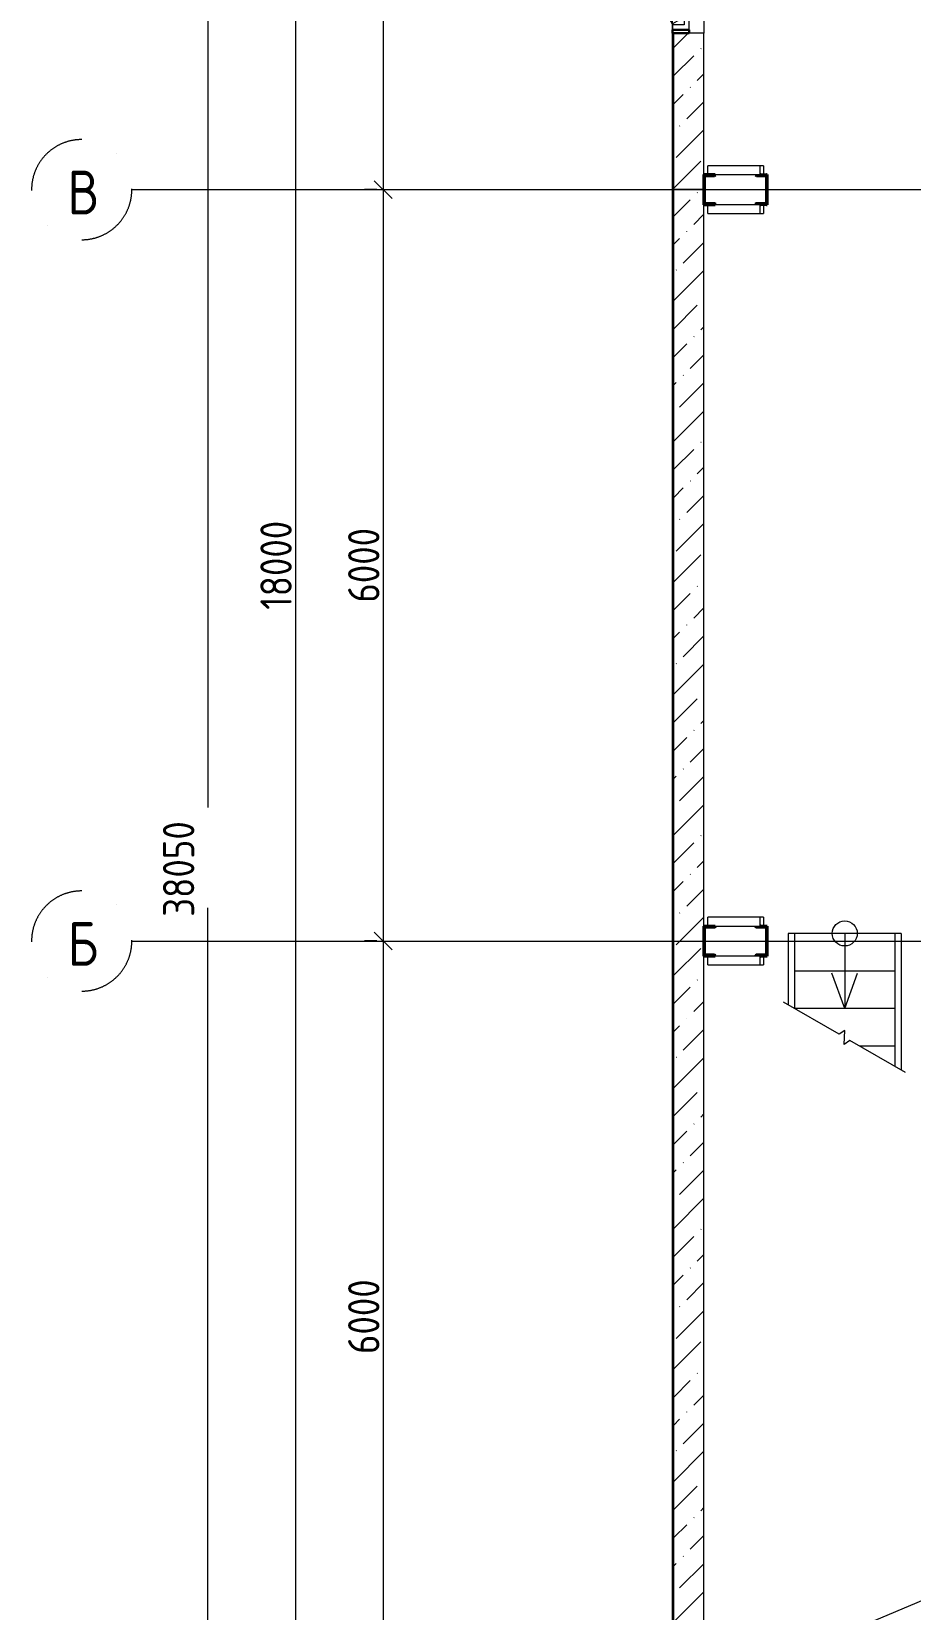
# Model space of a CAD drawing. Header units: millimetres. Extents: x 3292171 to 3365605, y -644412 to -600630.
# Drawn here: x 3292171 to 3299183, y -626011 to -613411 of the extents above; entities that cross this region are included whole.
import ezdxf

# ---------------------------------------------------------------- set-up
doc = ezdxf.new("R2010")
doc.units = ezdxf.units.MM
doc.header["$LTSCALE"] = 0.5
doc.linetypes.add('ADSK_Линия сетки', pattern=[25, 20, -2.5, 0, -2.5])
doc.linetypes.add('штрихпунктирная', pattern=[25.4, 12.7, -6.35, 0, -6.35])
doc.layers.add('A-DOOR', color=7, linetype='Continuous', lineweight=18, true_color=0x7f7f7f)
for name, color, linetype, lineweight in [('Двери', 7, 'Continuous', 18), ('Каркас несущий', 7, 'Continuous', 18), ('Несущие колонны', 7, 'Continuous', 18), ('ОСИ', 115, 'штрихпунктирная', 20), ('Панель', 7, 'Continuous', 18), ('Элементы узлов', 7, 'Continuous', 18)]:
    doc.layers.add(name, color=color, linetype=linetype, lineweight=lineweight)
doc.styles.add('GOST Common_1', font='GOST_Common.ttf', dxfattribs={"width": 0.9, "height": 250})
doc.dimstyles.new('ADSK_Основной_2_5_мм', dxfattribs={"dimscale": 304.8, "dimtxt": 251.428749, "dimasz": 0.463911, "dimexe": 0.492126, "dimexo": 0.492126, "dimgap": 0.098425, "dimtad": 1, "dimdec": 3, "dimrnd": 0.001, "dimdsep": 46, "dimtxsty": 'GOST Common_1', "dimblk1": 'OBLIQUE', "dimblk2": 'OBLIQUE', "dimsah": 1, "dimcen": 0.09, "dimdle": 0.492126, "dimazin": 2, "dimtfac": 1, "dimtdec": 4, "dimtix": 1, "dimtmove": 0, "dimatfit": 3, "dimfxl": 1, "dimtvp": 1, "dimtolj": 1, "dimtzin": 0, "dimlwd": 20, "dimlwe": 20, "dimarcsym": 2})
doc.dimstyles.new('ADSK_Основной_2_5_мм_1', dxfattribs={"dimscale": 304.8, "dimtxt": 251.428749, "dimasz": 0.463911, "dimexe": 0.492126, "dimexo": 0.492126, "dimgap": 0.098425, "dimtad": 1, "dimdec": 3, "dimrnd": 0.001, "dimdsep": 46, "dimtxsty": 'GOST Common_1', "dimblk1": 'OBLIQUE', "dimblk2": 'OBLIQUE', "dimsah": 1, "dimcen": 0.09, "dimdle": 0.492126, "dimazin": 2, "dimtfac": 1, "dimtdec": 4, "dimtix": 1, "dimtmove": 1, "dimatfit": 3, "dimfxl": 1, "dimtvp": 1, "dimtolj": 1, "dimtzin": 0, "dimlwd": 20, "dimlwe": 20, "dimarcsym": 2})
pattern_1 = [(45, (3327284.68, -617673.39), (-106.066, 106.066), [])]
pattern_2 = [(45, (3327284.68, -617673.39), (84.19025, 308.69666), [396.875, -79.375, 3.353, -76.022])]

# ---------------------------------------------------------------- blocks, each defined once
blk = doc.blocks.new('ADSK_КолоннаНесущая_Швеллер_ПолкаПараллельная_ГОСТ 8240-97 - 24П-V58-004_АР_РД_План_0_000')
at = {"layer": 'Несущие колонны', "lineweight": 9}
h = blk.add_hatch(dxfattribs=at)
h.set_pattern_fill('FP_73', color=256, style=0, pattern_type=2)
h.set_pattern_definition([(45, (29722.8, 3000), (-106.066, 106.066), [])])
h.paths.add_polyline_path([(-27, -120), (63, -120), (63, -116), (61, -112), (57, -110), (-11, -110), (-19, -107), (-22, -100), (-22, 99), (-19, 107), (-11, 110), (57, 110), (61, 112), (63, 116), (63, 120), (-27, 120), (-27, -20)], flags=0)
at = {"layer": 'Несущие колонны', "lineweight": 40}
for p, q in [((63, 120), (-27, 120)), ((-27, 120), (-27, -120)), ((-22, -100), (-22, 99)), ((-11, 110), (57, 110)), ((63, 116), (63, 120)), ((-27, -120), (63, -120)), ((57, -110), (-11, -110)), ((63, -120), (63, -116))]:
    blk.add_line(p, q, dxfattribs=at)
for centre, radius, start, end in [((-11, 99), 10.5, 90, 180), ((57, 116), 6, 270, 360), ((-11, -100), 10.5, 180, 270), ((57, -116), 6, 360, 90)]:
    blk.add_arc(centre, radius, start, end, dxfattribs=at)
blk = doc.blocks.new('ADSK_КолоннаНесущая_Швеллер_ПолкаПараллельная_ГОСТ 8240-97 - 24П-V59-004_АР_РД_План_0_000')
at = {"layer": 'Несущие колонны', "lineweight": 9}
h = blk.add_hatch(dxfattribs=at)
h.set_pattern_fill('FP_74', color=256, style=0, pattern_type=2)
h.set_pattern_definition([(225, (-29272.2, -3000), (106.066, -106.066), [])])
h.paths.add_polyline_path([(24, 120), (-27, 120), (-27, -120), (63, -120), (63, -116), (61, -112), (57, -110), (-11, -110), (-19, -107), (-22, -100), (-21, 102), (-19, 107), (-11, 110), (57, 110), (61, 112), (63, 116), (63, 120), (25, 120)], flags=0)
at = {"layer": 'Несущие колонны', "lineweight": 40}
for p, q in [((-27, -120), (-27, 120)), ((-27, 120), (-21, 120)), ((-22, 99), (-22, -100)), ((57, 110), (-11, 110)), ((63, 120), (63, 116)), ((-21, -120), (-27, -120)), ((-11, -110), (57, -110)), ((63, -116), (63, -120))]:
    blk.add_line(p, q, dxfattribs=at)
for centre, radius, start, end in [((-11, 99), 10.5, 90, 180), ((57, 116), 6, 270, 0), ((-11, -100), 10.5, 180, 270), ((57, -116), 6, 0, 90)]:
    blk.add_arc(centre, radius, start, end, dxfattribs=at)
blk = doc.blocks.new('ADSK_ЭлементКолонны_Уголок_ГОСТ 8509-93 - L 70x5-641669-004_АР_РД_План_0_000')
at = {"layer": 'Каркас несущий'}
for p, q in [((-17875, -8525), (-17810, -8525)), ((-17810, -8554), (-17810, -8525)), ((-17880, -8994), (-17878, -8994)), ((-17875, -8992), (-17875, -8969))]:
    blk.add_line(p, q, dxfattribs=at)
blk.add_ellipse((-17878, -8992), major_axis=(2.7, 0), ratio=0.766044, start_param=4.712389, end_param=6.283185, dxfattribs=at)
blk = doc.blocks.new('ADSK_ЭлементКолонны_Уголок_ГОСТ 8509-93 - L 70x5-642841-004_АР_РД_План_0_000')
at = {"layer": 'Каркас несущий'}
for p, q in [((-17878, -8502), (-17880, -8502)), ((-17880, -8502), (-17880, -8554)), ((-17880, -8554), (-17810, -8554)), ((-17880, -8554), (-17880, -8910)), ((-17875, -8545), (-17875, -8504)), ((-17813, -8551), (-17867, -8551)), ((-17810, -8554), (-17810, -8553)), ((-17810, -8969), (-17810, -8554)), ((-17810, -8969), (-17880, -8969))]:
    blk.add_line(p, q, dxfattribs=at)
for centre, major_axis, start_param, end_param in [((-17878, -8504), (2.7, 0), 0, 1.570796), ((-17867, -8545), (8, 0), 3.141593, 4.712389), ((-17813, -8553), (2.7, 0), 0, 1.570796)]:
    blk.add_ellipse(centre, major_axis=major_axis, ratio=0.75471, start_param=start_param, end_param=end_param, dxfattribs=at)
blk = doc.blocks.new('ADSK_ЭлементКолонны_Уголок_ГОСТ 8509-93 - L 70x5-642911-004_АР_РД_План_0_000')
at = {"layer": 'Каркас несущий'}
for p, q in [((-18190, -8525), (-18125, -8525)), ((-18190, -8525), (-18190, -8554)), ((-18125, -8969), (-18125, -8992)), ((-18122, -8994), (-18120, -8994))]:
    blk.add_line(p, q, dxfattribs=at)
blk.add_ellipse((-18122, -8992), major_axis=(2.7, 0), ratio=0.766044, start_param=3.141593, end_param=4.712389, dxfattribs=at)
blk = doc.blocks.new('ADSK_ЭлементКолонны_Уголок_ГОСТ 8509-93 - L 70x5-642913-004_АР_РД_План_0_000')
at = {"layer": 'Каркас несущий'}
for p, q in [((-18190, -8553), (-18190, -8554)), ((-18190, -8554), (-18120, -8554)), ((-18190, -8554), (-18190, -8969)), ((-18133, -8551), (-18187, -8551)), ((-18125, -8504), (-18125, -8545)), ((-18120, -8502), (-18122, -8502)), ((-18120, -8554), (-18120, -8502)), ((-18120, -8910), (-18120, -8554)), ((-18120, -8969), (-18190, -8969))]:
    blk.add_line(p, q, dxfattribs=at)
for centre, major_axis, start_param, end_param in [((-18187, -8553), (2.7, 0), 1.570796, 3.141593), ((-18133, -8545), (8, 0), 4.712389, 6.283185), ((-18122, -8504), (2.7, 0), 1.570796, 3.141593)]:
    blk.add_ellipse(centre, major_axis=major_axis, ratio=0.75471, start_param=start_param, end_param=end_param, dxfattribs=at)
blk = doc.blocks.new('ADSK_КолоннаНесущая_Швеллер_ПолкаПараллельная_ГОСТ 8240-97 - 24П-V60-004_АР_РД_План_0_000')
at = {"layer": 'Несущие колонны', "lineweight": 9}
h = blk.add_hatch(dxfattribs=at)
h.set_pattern_fill('FP_75', color=256, style=0, pattern_type=2)
h.set_pattern_definition([(45, (29722.8, -3000), (-106.066, 106.066), [])])
h.paths.add_polyline_path([(63, -120), (63, -116), (61, -112), (57, -110), (-11, -110), (-19, -107), (-22, -99), (-22, 100), (-19, 107), (-11, 110), (57, 110), (61, 112), (63, 116), (63, 120), (-27, 120), (-27, -120)], flags=0)
at = {"layer": 'Несущие колонны', "lineweight": 40}
for p, q in [((63, 120), (-27, 120)), ((-27, 120), (-27, -120)), ((-22, -99), (-22, 100)), ((-11, 110), (57, 110)), ((63, 116), (63, 120)), ((-27, -120), (63, -120)), ((57, -110), (-11, -110)), ((63, -120), (63, -116))]:
    blk.add_line(p, q, dxfattribs=at)
for centre, radius, start, end in [((-11, 100), 10.5, 90, 180), ((57, 116), 6, 270, 360), ((-11, -99), 10.5, 180, 270), ((57, -116), 6, 360, 90)]:
    blk.add_arc(centre, radius, start, end, dxfattribs=at)
blk = doc.blocks.new('ADSK_КолоннаНесущая_Швеллер_ПолкаПараллельная_ГОСТ 8240-97 - 24П-V61-004_АР_РД_План_0_000')
at = {"layer": 'Несущие колонны', "lineweight": 9}
h = blk.add_hatch(dxfattribs=at)
h.set_pattern_fill('FP_76', color=256, style=0, pattern_type=2)
h.set_pattern_definition([(225, (-29272.2, 3000), (106.066, -106.066), [])])
h.paths.add_polyline_path([(24, 120), (-27, 120), (-27, -120), (63, -120), (63, -116), (61, -112), (57, -110), (-11, -110), (-19, -107), (-22, -100), (-21, 102), (-19, 107), (-11, 110), (57, 110), (61, 112), (63, 116), (63, 120), (25, 120)], flags=0)
at = {"layer": 'Несущие колонны', "lineweight": 40}
for p, q in [((-27, -120), (-27, 120)), ((-27, 120), (-21, 120)), ((-22, 99), (-22, -100)), ((57, 110), (-11, 110)), ((63, 120), (63, 116)), ((-21, -120), (-27, -120)), ((-11, -110), (57, -110)), ((63, -116), (63, -120))]:
    blk.add_line(p, q, dxfattribs=at)
for centre, radius, start, end in [((-11, 99), 10.5, 90, 180), ((57, 116), 6, 270, 0), ((-11, -100), 10.5, 180, 270), ((57, -116), 6, 0, 90)]:
    blk.add_arc(centre, radius, start, end, dxfattribs=at)
blk = doc.blocks.new('Ворота противопожарные распашные ВПР-ОГНЕДЕКОР-60К с калиткой - ВПР-ОГНЕДЕКОР-60К_ ПТ_ проем 3500х3500_ калитка-1726553-004_АР_РД_План_0_000')
at = {"layer": 'Двери', "lineweight": 30}
for p, q in [((-1725, 125), (-1750, 125)), ((-1750, 125), (-1750, -7)), ((-1725, -7), (-1725, 125)), ((1750, 125), (1725, 125)), ((1725, 125), (1725, -7)), ((1750, -7), (1750, 125)), ((-1750, -7), (-1725, -7)), ((1725, -7), (1750, -7))]:
    blk.add_line(p, q, dxfattribs=at)
at = {"layer": 'Панель', "lineweight": 18}
for p, q in [((-1675, 125), (-229, 960)), ((-186, 886), (-1633, 51)), ((-229, 960), (-220, 965)), ((-220, 965), (-159, 1000)), ((-157, 926), (-188, 909)), ((-188, 909), (-178, 891)), ((-178, 891), (-186, 886)), ((-149, 983), (-180, 965)), ((-180, 965), (-157, 926)), ((-159, 1000), (-149, 983)), ((117, 926), (127, 944)), ((178, 891), (117, 926)), ((127, 944), (157, 926)), ((180, 965), (157, 926)), ((178, 891), (186, 886)), ((180, 965), (210, 948)), ((186, 886), (1632, 51)), ((210, 948), (220, 965)), ((229, 960), (220, 965)), ((1675, 125), (229, 960)), ((-1750, 125), (-1775, 125)), ((-1750, -7), (-1750, 125)), ((-1729, 94), (-1730, 97)), ((-1685, 125), (-1725, 125)), ((-1725, 125), (-1725, -7)), ((-1685, 33), (-1685, 125)), ((-1645, 33), (-1685, 33)), ((-1633, 51), (-1675, 125)), ((-1645, -7), (-1645, 33)), ((1632, 51), (1675, 125)), ((1645, 33), (1685, 33)), ((1645, -7), (1645, 33)), ((1685, 125), (1725, 125)), ((1685, 33), (1685, 125)), ((1725, 125), (1725, -7)), ((1729, 94), (1730, 97)), ((1750, 125), (1775, 125)), ((1750, -7), (1750, 125)), ((-1725, -7), (-1645, -7)), ((1725, -7), (1645, -7))]:
    blk.add_line(p, q, dxfattribs=at)
blk = doc.blocks.new('ADSK_Стрелка - По умолчанию-1686959-004_АР_РД_План_0_000')
at = {"layer": 'Элементы узлов', "lineweight": 18}
blk.add_line((0, 0), (600, 0), dxfattribs=at)
blk = doc.blocks.new('Линия разрыва - По умолчанию-1688974-004_АР_РД_План_0_000')
at = {"layer": 'Элементы узлов', "lineweight": 18}
for p, q in [((-50, 0), (-561, 0)), ((-25, 50), (-50, 0)), ((25, -50), (-25, 50)), ((50, 0), (25, -50)), ((561, 0), (50, 0))]:
    blk.add_line(p, q, dxfattribs=at)
blk = doc.blocks.new('Ось сетки - Круг_Ø8 мм-6577-004_АР_РД_План_0_000')
at = {"layer": 'ОСИ', "lineweight": 20}
for start, end in [(360, 180), (180, 360)]:
    blk.add_arc((0, 0), 4, start, end, dxfattribs=at)
blk = doc.blocks.new('_Oblique')
at = {"color": 0, "linetype": 'ByBlock', "lineweight": -2}
blk.add_line((-0.5, -0.5), (0.5, 0.5), dxfattribs=at)
blk = doc.blocks.new('*D2487')
at = {"layer": 'A-DOOR', "color": 0, "lineweight": 20, "transparency": 16777216}
for p, q in [((3294976, -608523), (3294976, -614823)), ((3294926, -608673), (3294826, -608673)), ((3294926, -614673), (3294826, -614673))]:
    blk.add_line(p, q, dxfattribs=at)
at = {"layer": 'Defpoints', "color": 0, "lineweight": 15, "transparency": 16777216}
for p in [(3295076, -608673), (3294976, -614673), (3295076, -614673)]:
    blk.add_point(p, dxfattribs=at)
at = {"layer": 'A-DOOR', "color": 0, "lineweight": 20, "transparency": 16777216, "xscale": 141.4, "yscale": 141.4, "zscale": 141.4}
for p, rotation in [((3294976, -608673), 90), ((3294976, -614673), 270)]:
    blk.add_blockref('_Oblique', p, dxfattribs=dict(at, rotation=rotation))
at = {"layer": 'A-DOOR', "color": 0, "lineweight": 20, "transparency": 16777216, "insert": (3294821, -611673), "char_height": 250, "width": 756.84, "attachment_point": 5, "rotation": 90, "style": 'GOST Common_1'}
blk.add_mtext('\\A1;6000', dxfattribs=at)
blk = doc.blocks.new('*D2488')
at = {"layer": 'A-DOOR', "color": 0, "lineweight": 20, "transparency": 16777216}
for p, q in [((3294976, -614523), (3294976, -620823)), ((3294926, -614673), (3294826, -614673)), ((3294926, -620673), (3294826, -620673))]:
    blk.add_line(p, q, dxfattribs=at)
at = {"layer": 'Defpoints', "color": 0, "lineweight": 15, "transparency": 16777216}
for p in [(3295076, -614673), (3294976, -620673), (3295076, -620673)]:
    blk.add_point(p, dxfattribs=at)
at = {"layer": 'A-DOOR', "color": 0, "lineweight": 20, "transparency": 16777216, "xscale": 141.4, "yscale": 141.4, "zscale": 141.4}
for p, rotation in [((3294976, -614673), 90), ((3294976, -620673), 270)]:
    blk.add_blockref('_Oblique', p, dxfattribs=dict(at, rotation=rotation))
at = {"layer": 'A-DOOR', "color": 0, "lineweight": 20, "transparency": 16777216, "insert": (3294821, -617673), "char_height": 250, "width": 756.84, "attachment_point": 5, "rotation": 90, "style": 'GOST Common_1'}
blk.add_mtext('\\A1;6000', dxfattribs=at)
blk = doc.blocks.new('*D2489')
at = {"layer": 'A-DOOR', "color": 0, "lineweight": 20, "transparency": 16777216}
for p, q in [((3294976, -620523), (3294976, -626823)), ((3294926, -620673), (3294826, -620673)), ((3294926, -626673), (3294826, -626673))]:
    blk.add_line(p, q, dxfattribs=at)
at = {"layer": 'Defpoints', "color": 0, "lineweight": 15, "transparency": 16777216}
for p in [(3295076, -620673), (3294976, -626673), (3295076, -626673)]:
    blk.add_point(p, dxfattribs=at)
at = {"layer": 'A-DOOR', "color": 0, "lineweight": 20, "transparency": 16777216, "xscale": 141.4, "yscale": 141.4, "zscale": 141.4}
for p, rotation in [((3294976, -620673), 90), ((3294976, -626673), 270)]:
    blk.add_blockref('_Oblique', p, dxfattribs=dict(at, rotation=rotation))
at = {"layer": 'A-DOOR', "color": 0, "lineweight": 20, "transparency": 16777216, "insert": (3294821, -623673), "char_height": 250, "width": 756.84, "attachment_point": 5, "rotation": 90, "style": 'GOST Common_1'}
blk.add_mtext('\\A1;6000', dxfattribs=at)
blk = doc.blocks.new('*D2494')
at = {"layer": 'A-DOOR', "color": 0, "lineweight": 20, "transparency": 16777216}
for p, q in [((3294276, -608523), (3294276, -626823)), ((3294226, -608673), (3294126, -608673)), ((3294226, -626673), (3294126, -626673))]:
    blk.add_line(p, q, dxfattribs=at)
at = {"layer": 'Defpoints', "color": 0, "lineweight": 15, "transparency": 16777216}
for p in [(3294376, -608673), (3294276, -626673), (3294376, -626673)]:
    blk.add_point(p, dxfattribs=at)
at = {"layer": 'A-DOOR', "color": 0, "lineweight": 20, "transparency": 16777216, "xscale": 141.4, "yscale": 141.4, "zscale": 141.4}
for p, rotation in [((3294276, -608673), 90), ((3294276, -626673), 270)]:
    blk.add_blockref('_Oblique', p, dxfattribs=dict(at, rotation=rotation))
at = {"layer": 'A-DOOR', "color": 0, "lineweight": 20, "transparency": 16777216, "insert": (3294121, -617673), "char_height": 250, "width": 889.8, "attachment_point": 5, "rotation": 90, "style": 'GOST Common_1'}
blk.add_mtext('\\A1;18000', dxfattribs=at)
blk = doc.blocks.new('*D2496')
at = {"layer": 'A-DOOR', "color": 0, "lineweight": 20, "transparency": 16777216}
for p, q in [((3293576, -601723), (3293576, -619606)), ((3293526, -601873), (3293426, -601873)), ((3293576, -640073), (3293576, -620409)), ((3293526, -639923), (3293426, -639923))]:
    blk.add_line(p, q, dxfattribs=at)
at = {"layer": 'Defpoints', "color": 0, "lineweight": 15, "transparency": 16777216}
for p in [(3293676, -601873), (3293576, -639923), (3293676, -639923)]:
    blk.add_point(p, dxfattribs=at)
at = {"layer": 'A-DOOR', "color": 0, "lineweight": 20, "transparency": 16777216, "xscale": 141.4, "yscale": 141.4, "zscale": 141.4}
for p, rotation in [((3293576, -601873), 90), ((3293576, -639923), 270)]:
    blk.add_blockref('_Oblique', p, dxfattribs=dict(at, rotation=rotation))
at = {"layer": 'A-DOOR', "color": 0, "lineweight": 20, "transparency": 16777216, "insert": (3293219, -620480), "char_height": 250, "width": 946.05, "attachment_point": 1, "rotation": 90, "line_spacing_factor": 1.022761, "style": 'GOST Common_1'}
blk.add_mtext('\\A1;38050', dxfattribs=at)

msp = doc.modelspace()

# ---------------------------------------------------------------- hatches: boundary and pattern name
at = {"layer": 'A-DOOR', "lineweight": 9, "true_color": 0x636466}
h = msp.add_hatch(dxfattribs=at)
h.set_pattern_fill('FP_52', color=251, style=0, pattern_type=2)
h.set_pattern_definition(pattern_1)
h.paths.add_polyline_path([(3297294.6806, -614673.3913), (3297294.6806, -613423.3913), (3297284.6806, -613423.3913), (3297284.6806, -614673.3913)], flags=0)
h.paths.add_polyline_path([(3297284.6806, -609923.3913), (3297294.6806, -609923.3913), (3297294.6806, -608423.3913), (3297284.6806, -608423.3913), (3297284.6806, -609310.9505)], flags=0)
h = msp.add_hatch(dxfattribs=at)
h.set_pattern_fill('FP_51', color=251, style=0, pattern_type=2)
h.set_pattern_definition(pattern_2)
h.paths.add_polyline_path([(3297294.6806, -614673.3913), (3297534.6806, -614673.3913), (3297534.6806, -613423.3913), (3297294.6806, -613423.3913), (3297294.6806, -614573.8913)], flags=0)
h.paths.add_polyline_path([(3297534.6806, -609923.3913), (3297534.6806, -608433.3913), (3297294.6806, -608433.3913), (3297294.6806, -609923.3913)], flags=0)
h = msp.add_hatch(dxfattribs=at)
h.set_pattern_fill('FP_52', color=251, style=0, pattern_type=2)
h.set_pattern_definition(pattern_1)
h.paths.add_polyline_path([(3297284.6806, -620673.3913), (3297294.6806, -620673.3913), (3297294.6806, -620073.3913), (3297284.6806, -620073.3913)], flags=0)
h.paths.add_polyline_path([(3297294.6806, -615123.3913), (3297294.6806, -614673.3913), (3297284.6806, -614673.3913), (3297284.6806, -615123.3913)], flags=0)
h = msp.add_hatch(dxfattribs=at)
h.set_pattern_fill('FP_51', color=251, style=0, pattern_type=2)
h.set_pattern_definition(pattern_2)
h.paths.add_polyline_path([(3297294.6806, -620673.3913), (3297534.6806, -620673.3913), (3297534.6806, -620073.3913), (3297294.6806, -620073.3913), (3297294.6806, -620553.3913)], flags=0)
h.paths.add_polyline_path([(3297534.6806, -615123.3913), (3297534.6806, -614673.3913), (3297294.6806, -614673.3913), (3297294.6806, -615123.3913)], flags=0)
h = msp.add_hatch(dxfattribs=at)
h.set_pattern_fill('FP_52', color=251, style=0, pattern_type=2)
h.set_pattern_definition(pattern_1)
h.paths.add_polyline_path([(3297294.6806, -620073.3913), (3297294.6806, -615123.3913), (3297284.6806, -615123.3913), (3297284.6806, -620073.3913)], flags=0)
h = msp.add_hatch(dxfattribs=at)
h.set_pattern_fill('FP_51', color=251, style=0, pattern_type=2)
h.set_pattern_definition(pattern_2)
h.paths.add_polyline_path([(3297534.6806, -620073.3913), (3297534.6806, -615123.3913), (3297294.6806, -615123.3913), (3297294.6806, -620073.3913)], flags=0)
h = msp.add_hatch(dxfattribs=at)
h.set_pattern_fill('FP_52', color=251, style=0, pattern_type=2)
h.set_pattern_definition(pattern_1)
h.paths.add_polyline_path([(3297284.6806, -626923.3913), (3297294.6806, -626923.3913), (3297294.6806, -620673.3913), (3297284.6806, -620673.3913), (3297284.6806, -626384.8135)], flags=0)
h = msp.add_hatch(dxfattribs=at)
h.set_pattern_fill('FP_51', color=251, style=0, pattern_type=2)
h.set_pattern_definition(pattern_2)
h.paths.add_polyline_path([(3297294.6806, -626913.3913), (3297534.6806, -626913.3913), (3297534.6806, -620673.3913), (3297294.6806, -620673.3913), (3297294.6806, -626384.8135)], flags=0)

# ---------------------------------------------------------------- linework, layer by layer
at = {"layer": 'A-DOOR', "color": 251, "linetype": 'ADSK_Линия сетки', "true_color": 0x636466}
for p, q in [((3297284.6806, -643612.0086), (3297284.6806, -601555.4033)), ((3297284.6806, -643612.0086), (3297284.6806, -601555.4033)), ((3292970.5006, -614673.3913), (3363853.491, -614673.3913)), ((3292970.5006, -620673.3913), (3363853.491, -620673.3913))]:
    msp.add_line(p, q, dxfattribs=at)
at = {"layer": 'A-DOOR', "color": 251, "true_color": 0x636466}
for p, q in [((3297534.6806, -609923.3913), (3297534.6806, -613423.3913)), ((3297534.6806, -613423.3913), (3297294.6806, -613423.3913)), ((3297294.6806, -626913.3913), (3297294.6806, -613423.3913)), ((3297534.6806, -614553.3913), (3297534.6806, -613423.3913)), ((3297534.6806, -614673.3913), (3297294.6806, -614673.3913)), ((3297534.6806, -620553.3913), (3297534.6806, -614793.3913)), ((3297294.6806, -620673.3913), (3297534.6806, -620673.3913)), ((3297534.6806, -626673.3913), (3297534.6806, -620793.3913)), ((3297974.6806, -626487.4119), (3299474.6806, -625853.3913))]:
    msp.add_line(p, q, dxfattribs=at)
at = {"layer": 'A-DOOR', "color": 251, "lineweight": 18, "true_color": 0x636466}
for p, q in [((3297294.6806, -613423.3913), (3297284.6806, -613423.3913)), ((3297284.6806, -613423.3913), (3297284.6806, -626923.3913)), ((3297294.6806, -614673.3913), (3297284.6806, -614673.3913)), ((3297284.6806, -620673.3913), (3297294.6806, -620673.3913)), ((3299108.6806, -620612.9555), (3298208.6806, -620612.9555)), ((3298208.6806, -620612.9555), (3298208.6806, -621184.088)), ((3298258.6806, -620612.9555), (3298258.6806, -621212.9555)), ((3299058.6806, -620612.9555), (3299058.6806, -621674.8357)), ((3299108.6806, -620612.9555), (3299108.6806, -621703.7033)), ((3299058.6806, -620912.9555), (3298258.6806, -620912.9555)), ((3299058.6806, -621212.9555), (3298258.6806, -621212.9555)), ((3299058.6806, -621512.9555), (3298778.2959, -621512.9555))]:
    msp.add_line(p, q, dxfattribs=at)
at = {"layer": 'A-DOOR', "color": 251, "lineweight": 20, "true_color": 0x636466}
for q in [(3298556.0746, -620931.0477), (3298761.2867, -620931.0477)]:
    msp.add_line((3298658.6806, -621212.9555), q, dxfattribs=at)
msp.add_circle((3298658.6806, -620612.9555), 100, dxfattribs=at)

# ---------------------------------------------------------------- block references
at = {"layer": 'A-DOOR', "color": 251, "true_color": 0x636466}
for name, p, rotation in [('Ворота противопожарные распашные ВПР-ОГНЕДЕКОР-60К с калиткой - ВПР-ОГНЕДЕКОР-60К_ ПТ_ проем 3500х3500_ калитка-1726553-004_АР_РД_План_0_000', (3297409.6806, -611673.3913), 89.99999999999991), ('ADSK_ЭлементКолонны_Уголок_ГОСТ 8509-93 - L 70x5-642911-004_АР_РД_План_0_000', (3306534.6806, -632673.3913), 269.9999999999998), ('ADSK_ЭлементКолонны_Уголок_ГОСТ 8509-93 - L 70x5-642913-004_АР_РД_План_0_000', (3306534.6806, -632673.3913), 269.9999999999998), ('ADSK_КолоннаНесущая_Швеллер_ПолкаПараллельная_ГОСТ 8240-97 - 24П-V61-004_АР_РД_План_0_000', (3298012.4806, -614673.3913), 180), ('ADSK_ЭлементКолонны_Уголок_ГОСТ 8509-93 - L 70x5-641669-004_АР_РД_План_0_000', (3306534.6806, -632673.3913), 269.9999999999998), ('ADSK_ЭлементКолонны_Уголок_ГОСТ 8509-93 - L 70x5-642841-004_АР_РД_План_0_000', (3306534.6806, -632673.3913), 269.9999999999998), ('ADSK_ЭлементКолонны_Уголок_ГОСТ 8509-93 - L 70x5-642911-004_АР_РД_План_0_000', (3306534.6806, -638673.3913), 269.9999999999998), ('ADSK_ЭлементКолонны_Уголок_ГОСТ 8509-93 - L 70x5-642913-004_АР_РД_План_0_000', (3306534.6806, -638673.3913), 269.9999999999998), ('ADSK_КолоннаНесущая_Швеллер_ПолкаПараллельная_ГОСТ 8240-97 - 24П-V59-004_АР_РД_План_0_000', (3298012.4806, -620673.3913), 180), ('ADSK_ЭлементКолонны_Уголок_ГОСТ 8509-93 - L 70x5-641669-004_АР_РД_План_0_000', (3306534.6806, -638673.3913), 269.9999999999998), ('ADSK_ЭлементКолонны_Уголок_ГОСТ 8509-93 - L 70x5-642841-004_АР_РД_План_0_000', (3306534.6806, -638673.3913), 269.9999999999998)]:
    msp.add_blockref(name, p, dxfattribs=dict(at, rotation=rotation))
at = {"layer": 'A-DOOR', "color": 251, "lineweight": 20, "true_color": 0x636466, "xscale": 99.99999999999993, "yscale": 99.99999999999993, "zscale": 99.99999999999993, "rotation": 269.9999999999994}
for p in [(3292570.5006, -614673.3913), (3292570.5006, -620673.3913)]:
    msp.add_blockref('Ось сетки - Круг_Ø8 мм-6577-004_АР_РД_План_0_000', p, dxfattribs=at)
at = {"layer": 'A-DOOR', "color": 251, "true_color": 0x636466}
for name, p in [('ADSK_КолоннаНесущая_Швеллер_ПолкаПараллельная_ГОСТ 8240-97 - 24П-V60-004_АР_РД_План_0_000', (3297561.8806, -614673.3913)), ('ADSK_КолоннаНесущая_Швеллер_ПолкаПараллельная_ГОСТ 8240-97 - 24П-V58-004_АР_РД_План_0_000', (3297561.8806, -620673.3913))]:
    msp.add_blockref(name, p, dxfattribs=at)
at = {"layer": 'A-DOOR', "color": 251, "lineweight": 18, "true_color": 0x636466}
for name, p, rotation in [('ADSK_Стрелка - По умолчанию-1686959-004_АР_РД_План_0_000', (3298658.6806, -620612.9555), 269.9999999999997), ('Линия разрыва - По умолчанию-1688974-004_АР_РД_План_0_000', (3298657.136, -621443.0038), 329.9999999999994)]:
    msp.add_blockref(name, p, dxfattribs=dict(at, rotation=rotation))

# ---------------------------------------------------------------- texts
at = {"layer": 'A-DOOR', "color": 251, "true_color": 0x636466, "char_height": 350, "width": 310.253062, "attachment_point": 1, "style": 'GOST Common_1'}
for s, insert in [('\\fGOST Common|b0|i0|c204|p34|;\\W.9;В', (3292457.1777, -614520.8043)), ('\\fGOST Common|b0|i0|c204|p34|;\\W.9;Б', (3292457.1777, -620520.8043))]:
    msp.add_mtext(s, dxfattribs=dict(at, insert=insert))

# ---------------------------------------------------------------- dimensions: what is measured, and where the dimension line sits
at = {"layer": 'A-DOOR', "color": 251, "lineweight": 20, "true_color": 0x636466}
dim = msp.add_linear_dim(base=(3293575.7315, -639923.3913), p1=(3293675.7164, -601873.3913), p2=(3293675.7164, -639923.3913), angle=90, dimstyle='ADSK_Основной_2_5_мм_1', override={"dimpost": '<>', "dimfxl": 38050}, dxfattribs=at)
dim.commit()
dim.dimension.update_dxf_attribs({"geometry": '*D2496', "text_midpoint": (3293385.6911, -620007.4183), "dimtype": 160, "text_rotation": 90})
for base, p1, p2, override, picture, middle in [((3294275.7315, -626673.3913), (3294375.7164, -608673.3913), (3294375.7164, -626673.3913), {"dimpost": '<>', "dimfxl": 18000}, '*D2494', (3294120.7315, -617673.3913)), ((3294975.7315, -614673.3913), (3295075.7164, -608673.3913), (3295075.7164, -614673.3913), {"dimpost": '<>', "dimfxl": 6000}, '*D2487', (3294820.7315, -611673.3913)), ((3294975.7315, -620673.3913), (3295075.7164, -614673.3913), (3295075.7164, -620673.3913), {"dimpost": '<>', "dimfxl": 6000}, '*D2488', (3294820.7315, -617673.3913)), ((3294975.7315, -626673.3913), (3295075.7164, -620673.3913), (3295075.7164, -626673.3913), {"dimpost": '<>', "dimfxl": 6000}, '*D2489', (3294820.7315, -623673.3913))]:
    dim = msp.add_linear_dim(base=base, p1=p1, p2=p2, angle=90, dimstyle='ADSK_Основной_2_5_мм', override=override, dxfattribs=at)
    dim.commit()
    dim.dimension.update_dxf_attribs({"geometry": picture, "text_midpoint": middle})

doc.saveas('drawing.dxf')
